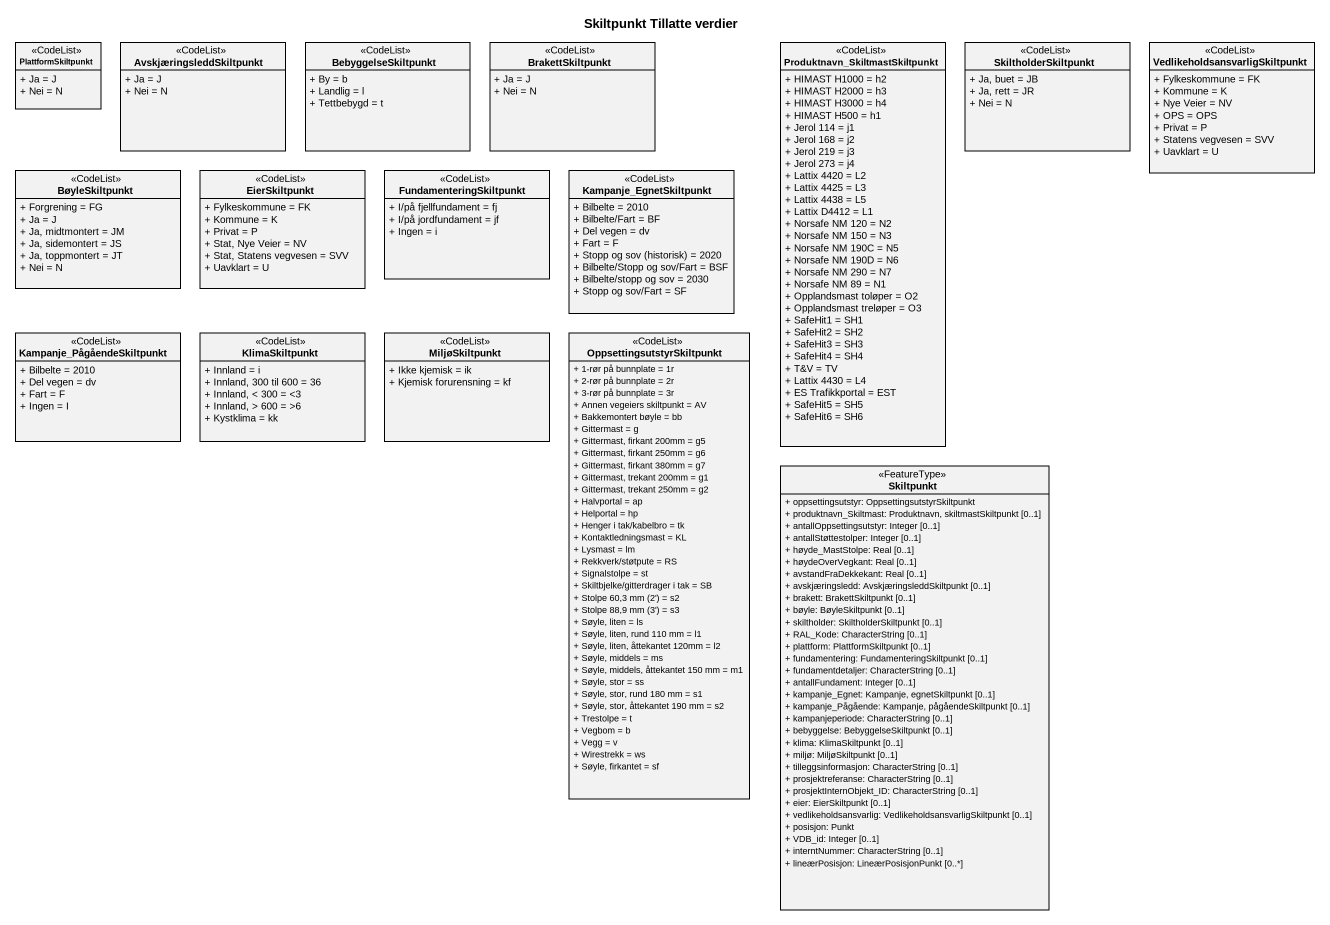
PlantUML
@startuml
title Skiltpunkt Tillatte verdier
hide circle
hide empty members
skinparam classAttributeIconSize 0
class PlattformSkiltpunkt <<CodeList>> {
  + Ja = J
  + Nei = N
}
class AvskjæringsleddSkiltpunkt <<CodeList>> {
  + Ja = J
  + Nei = N
}
class BebyggelseSkiltpunkt <<CodeList>> {
  + By = b
  + Landlig = l
  + Tettbebygd = t
}
class BrakettSkiltpunkt <<CodeList>> {
  + Ja = J
  + Nei = N
}
class "Produktnavn_SkiltmastSkiltpunkt" as Produktnavn <<CodeList>> {
  + HIMAST H1000 = h2
  + HIMAST H2000 = h3
  + HIMAST H3000 = h4
  + HIMAST H500 = h1
  + Jerol 114 = j1
  + Jerol 168 = j2
  + Jerol 219 = j3
  + Jerol 273 = j4
  + Lattix 4420 = L2
  + Lattix 4425 = L3
  + Lattix 4438 = L5
  + Lattix D4412 = L1
  + Norsafe NM 120 = N2
  + Norsafe NM 150 = N3
  + Norsafe NM 190C = N5
  + Norsafe NM 190D = N6
  + Norsafe NM 290 = N7
  + Norsafe NM 89 = N1
  + Opplandsmast toløper = O2
  + Opplandsmast treløper = O3
  + SafeHit1 = SH1
  + SafeHit2 = SH2
  + SafeHit3 = SH3
  + SafeHit4 = SH4
  + T&V = TV
  + Lattix 4430 = L4
  + ES Trafikkportal = EST
  + SafeHit5 = SH5
  + SafeHit6 = SH6
}
class SkiltholderSkiltpunkt <<CodeList>> {
  + Ja, buet = JB
  + Ja, rett = JR
  + Nei = N
}
class "VedlikeholdsansvarligSkiltpunkt" as VedlikeholdsansvarligSkiltpu <<CodeList>> {
  + Fylkeskommune = FK
  + Kommune = K
  + Nye Veier = NV
  + OPS = OPS
  + Privat = P
  + Statens vegvesen = SVV
  + Uavklart = U
}
class BøyleSkiltpunkt <<CodeList>> {
  + Forgrening = FG
  + Ja = J
  + Ja, midtmontert = JM
  + Ja, sidemontert = JS
  + Ja, toppmontert = JT
  + Nei = N
}
class EierSkiltpunkt <<CodeList>> {
  + Fylkeskommune = FK
  + Kommune = K
  + Privat = P
  + Stat, Nye Veier = NV
  + Stat, Statens vegvesen = SVV
  + Uavklart = U
}
class FundamenteringSkiltpunkt <<CodeList>> {
  + I/på fjellfundament = fj
  + I/på jordfundament = jf
  + Ingen = i
}
class Kampanje_EgnetSkiltpunkt <<CodeList>> {
  + Bilbelte = 2010
  + Bilbelte/Fart = BF
  + Del vegen = dv
  + Fart = F
  {field} + Stopp og sov (historisk) = 2020
  + Bilbelte/Stopp og sov/Fart = BSF
  + Bilbelte/stopp og sov = 2030
  + Stopp og sov/Fart = SF
}
class Kampanje_PågåendeSkiltpunkt <<CodeList>> {
  + Bilbelte = 2010
  + Del vegen = dv
  + Fart = F
  + Ingen = I
}
class KlimaSkiltpunkt <<CodeList>> {
  + Innland = i
  + Innland, 300 til 600 = 36
  + Innland, < 300 = <3
  + Innland, > 600 = >6
  + Kystklima = kk
}
class MiljøSkiltpunkt <<CodeList>> {
  + Ikke kjemisk = ik
  + Kjemisk forurensning = kf
}
class OppsettingsutstyrSkiltpunkt <<CodeList>> {
  + 1-rør på bunnplate = 1r
  + 2-rør på bunnplate = 2r
  + 3-rør på bunnplate = 3r
  + Annen vegeiers skiltpunkt = AV
  + Bakkemontert bøyle = bb
  + Gittermast = g
  + Gittermast, firkant 200mm = g5
  + Gittermast, firkant 250mm = g6
  + Gittermast, firkant 380mm = g7
  + Gittermast, trekant 200mm = g1
  + Gittermast, trekant 250mm = g2
  + Halvportal = ap
  + Helportal = hp
  + Henger i tak/kabelbro = tk
  + Kontaktledningsmast = KL
  + Lysmast = lm
  + Rekkverk/støtpute = RS
  + Signalstolpe = st
  + Skiltbjelke/gitterdrager i tak = SB
  {field} + Stolpe 60,3 mm (2') = s2
  {field} + Stolpe 88,9 mm (3') = s3
  + Søyle, liten = ls
  + Søyle, liten, rund 110 mm = l1
  + Søyle, liten, åttekantet 120mm = l2
  + Søyle, middels = ms
  + Søyle, middels, åttekantet 150 mm = m1
  + Søyle, stor = ss
  + Søyle, stor, rund 180 mm = s1
  + Søyle, stor, åttekantet 190 mm = s2
  + Trestolpe = t
  + Vegbom = b
  + Vegg = v
  + Wirestrekk = ws
  + Søyle, firkantet = sf
}
class Skiltpunkt <<FeatureType>> {
  + oppsettingsutstyr: OppsettingsutstyrSkiltpunkt
  + produktnavn_Skiltmast: Produktnavn, skiltmastSkiltpunkt [0..1]
  + antallOppsettingsutstyr: Integer [0..1]
  + antallStøttestolper: Integer [0..1]
  + høyde_MastStolpe: Real [0..1]
  + høydeOverVegkant: Real [0..1]
  + avstandFraDekkekant: Real [0..1]
  + avskjæringsledd: AvskjæringsleddSkiltpunkt [0..1]
  + brakett: BrakettSkiltpunkt [0..1]
  + bøyle: BøyleSkiltpunkt [0..1]
  + skiltholder: SkiltholderSkiltpunkt [0..1]
  + RAL_Kode: CharacterString [0..1]
  + plattform: PlattformSkiltpunkt [0..1]
  + fundamentering: FundamenteringSkiltpunkt [0..1]
  + fundamentdetaljer: CharacterString [0..1]
  + antallFundament: Integer [0..1]
  + kampanje_Egnet: Kampanje, egnetSkiltpunkt [0..1]
  + kampanje_Pågående: Kampanje, pågåendeSkiltpunkt [0..1]
  + kampanjeperiode: CharacterString [0..1]
  + bebyggelse: BebyggelseSkiltpunkt [0..1]
  + klima: KlimaSkiltpunkt [0..1]
  + miljø: MiljøSkiltpunkt [0..1]
  + tilleggsinformasjon: CharacterString [0..1]
  + prosjektreferanse: CharacterString [0..1]
  + prosjektInternObjekt_ID: CharacterString [0..1]
  + eier: EierSkiltpunkt [0..1]
  + vedlikeholdsansvarlig: VedlikeholdsansvarligSkiltpunkt [0..1]
  + posisjon: Punkt
  + VDB_id: Integer [0..1]
  + interntNummer: CharacterString [0..1]
  + lineærPosisjon: LineærPosisjonPunkt [0..*]
}
@enduml
